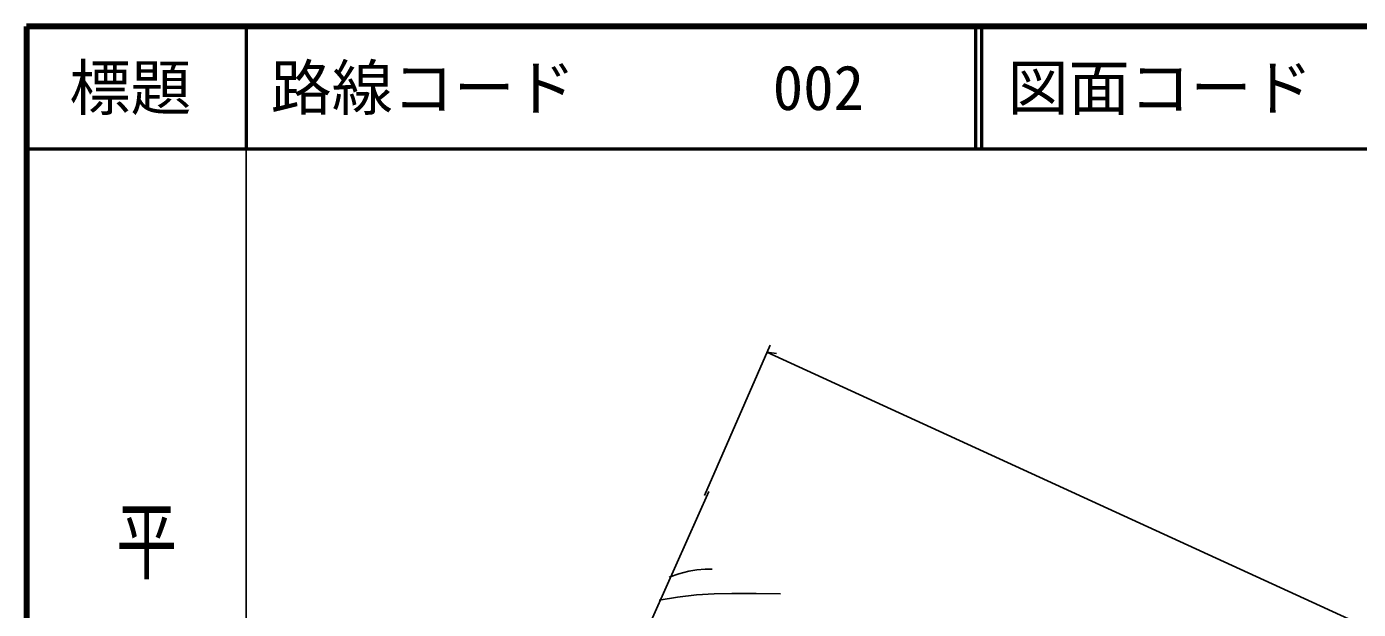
# Model space of a CAD drawing. Units: millimetres, scale not verified. Extents: x 40000 to 680000, y 20000 to 380000.
# Drawn here: x 40000 to 149131, y 332262 to 380000 of the extents above; entities that cross this region are included whole.
import ezdxf
from ezdxf.enums import TextEntityAlignment as Align

# ---------------------------------------------------------------- set-up
doc = ezdxf.new("R2010")
doc.units = ezdxf.units.MM
doc.header["$LTSCALE"] = 1000
for name, color, linetype, lineweight in [('M-BGD', 7, 'Continuous', 25), ('M-TTL', 2, 'Continuous', 140), ('M-TTL-BAND', 7, 'Continuous', 25), ('M-TTL-LINE', 7, 'Continuous', 50)]:
    doc.layers.add(name, color=color, linetype=linetype, lineweight=lineweight)
doc.layers.add('M-TTL-TXT', color=7, linetype='Continuous')
doc.styles.add('@ＭＳ ゴシック', font='')
doc.styles.add('ＭＳ ゴシック', font='')
doc.styles.get('@ＭＳ ゴシック').set_extended_font_data('@MS Gothic')
doc.styles.get('ＭＳ ゴシック').set_extended_font_data('MS Gothic')

msp = doc.modelspace()

# ---------------------------------------------------------------- linework, layer by layer
at = {"layer": 'M-BGD'}
for p, q in [((95541, 341599), (100922, 353909)), ((100667, 353328), (101439, 353211)), ((199993, 307778), (100667, 353328)), ((95895, 341912), (83691, 314513))]:
    msp.add_line(p, q, dxfattribs=at)
for points in [[(92649, 334894), (93443, 335177), (94257, 335403), (94914, 335502), (95592, 335544), (95883, 335551), (96185, 335556)], [(91831, 333024), (93349, 333270), (94883, 333456), (96336, 333542), (97793, 333569), (99782, 333560), (101780, 333525)]]:
    msp.add_lwpolyline(points, dxfattribs=at)
at = {"layer": 'M-TTL'}
for p, q in [((40000, 380000), (40000, 20000)), ((680000, 380000), (40000, 380000))]:
    msp.add_line(p, q, dxfattribs=at)
at = {"layer": 'M-TTL-BAND'}
msp.add_line((58000, 370000), (58000, 20000), dxfattribs=at)
at = {"layer": 'M-TTL-LINE'}
for p, q in [((58000, 380000), (58000, 370000)), ((117750, 380000), (117750, 370000)), ((118250, 380000), (118250, 370000)), ((40000, 370000), (680000, 370000))]:
    msp.add_line(p, q, dxfattribs=at)

# ---------------------------------------------------------------- texts
at = {"layer": 'M-TTL-BAND', "style": '@ＭＳ ゴシック', "width": 1.4}
msp.add_text('平  面  図', height=3666, rotation=270, dxfattribs=at).set_placement((49777, 306475), align=Align.MIDDLE_RIGHT)
at = {"layer": 'M-TTL-TXT', "style": 'ＭＳ ゴシック'}
msp.add_text('標題', height=3666, dxfattribs=at).set_placement((48500, 375000), align=Align.MIDDLE_CENTER)
for s, p in [('路線コード', (60000, 375000)), ('002', (101142, 375000)), ('図面コード', (120380, 375000))]:
    msp.add_text(s, height=3666, dxfattribs=at).set_placement(p, align=Align.MIDDLE_LEFT)

doc.saveas('drawing.dxf')
